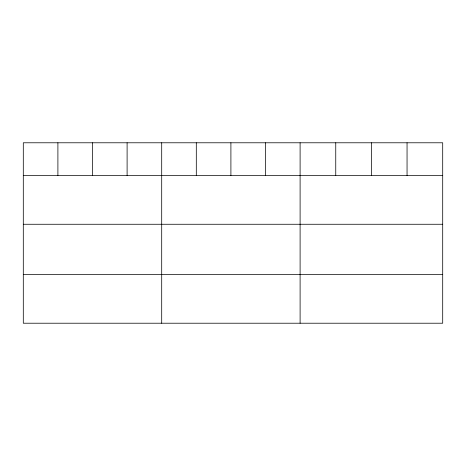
<?xml version="1.0" encoding="UTF-8"?>
<svg xmlns="http://www.w3.org/2000/svg" width="466" height="466" viewBox="0 0 466 466"><rect width="100%" height="100%" fill="white"/><g stroke="black" fill="none" stroke-linecap="round" stroke-linejoin="round"><path stroke-width="0.7" d="M442.7 175.519L442.7 323.218L23.3 323.218L23.3 142.782L442.7 142.782L442.7 175.519L23.3 175.519M23.3 224.263L442.7 224.263M23.3 274.48L442.7 274.48M407.051 142.782L407.051 175.519M371.402 142.782L371.402 175.519M335.753 142.782L335.753 175.519M300.104 142.782L300.104 323.218M265.504 142.782L265.504 175.519M230.903 142.782L230.903 175.519M196.303 142.782L196.303 175.519M161.702 142.782L161.702 323.218M127.102 142.782L127.102 175.519M92.501 142.782L92.501 175.519M57.901 142.782L57.901 175.519"/></g></svg>
